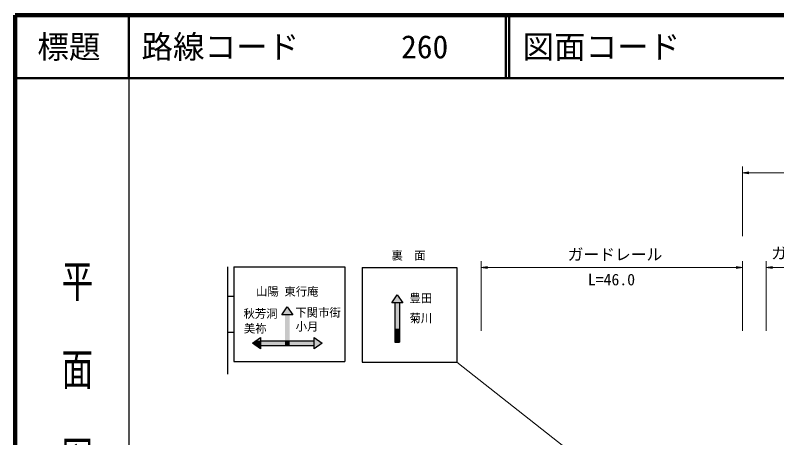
# Model space of a CAD drawing. Units: millimetres at full size, sheet at 1:1000; details may follow other scales. Extents: x 40000 to 680000, y 20000 to 380000.
# Drawn here: x 40000 to 160681, y 313023 to 380000 of the extents above; entities that cross this region are included whole.
import ezdxf
from ezdxf.enums import TextEntityAlignment as Align

# ---------------------------------------------------------------- set-up
doc = ezdxf.new("R2010")
doc.units = ezdxf.units.MM
doc.header["$LTSCALE"] = 1000
for name, color, linetype, lineweight in [('M-STR-HTXT', 7, 'Continuous', 13), ('M-STR-STRC', 7, 'Continuous', 13), ('M-TTL', 2, 'Continuous', 140), ('M-TTL-BAND', 7, 'Continuous', 25), ('M-TTL-LINE', 7, 'Continuous', 50), ('M-TTL-TXT', 7, 'Continuous', 13)]:
    doc.layers.add(name, color=color, linetype=linetype, lineweight=lineweight)
doc.styles.add('@ＭＳ ゴシック', font='')
doc.styles.add('ＭＳ ゴシック', font='')
doc.styles.get('@ＭＳ ゴシック').set_extended_font_data('@MS Gothic')
doc.styles.get('ＭＳ ゴシック').set_extended_font_data('MS Gothic')

# ---------------------------------------------------------------- blocks, each defined once
blk = doc.blocks.new('open_arrow')
at = {"color": 0, "linetype": 'Continuous', "lineweight": -2}
blk.add_lwpolyline([(7.5, 1.25), (0, 0), (7.5, -1.25)], dxfattribs=at)

msp = doc.modelspace()

# ---------------------------------------------------------------- hatches: boundary and pattern name
at = {"layer": 'M-STR-STRC'}
for points in [[(100542, 335667), (101417, 334417), (100917, 334417), (100167, 334417), (99667, 334417)], [(100167, 334417), (100917, 334417), (100917, 330292), (100167, 330292)], [(83117, 333770), (83992, 332520), (83492, 332520), (82742, 332520), (82242, 332520)], [(82742, 332520), (83492, 332520), (83492, 328395), (82742, 328395)], [(100167, 330292), (100917, 330292), (100917, 329542), (100167, 329542)], [(100167, 329542), (100917, 329542), (100917, 328167), (100167, 328167)], [(78867, 328895), (78867, 328395), (78867, 327645), (78867, 327145), (77617, 328020)], [(77617, 328020), (78152, 328395), (78867, 328395), (78867, 327645), (78867, 327145)], [(78867, 328395), (82742, 328395), (82742, 327645), (78867, 327645)], [(82742, 328395), (83492, 328395), (83492, 327645), (82742, 327645)], [(83492, 328395), (87367, 328395), (87367, 327645), (83492, 327645)], [(87367, 328395), (87367, 328895), (88617, 328020), (87367, 327145), (87367, 327645)]]:
    msp.add_hatch(color=256, dxfattribs=at).paths.add_polyline_path(points)

# ---------------------------------------------------------------- linework, layer by layer
at = {"layer": 'M-STR-HTXT'}
for p, q in [((155266, 345000), (155266, 356000)), ((155266, 355000), (211212, 355000)), ((113845, 330000), (113845, 341000)), ((155266, 330000), (155266, 341000)), ((159025, 330000), (159025, 341000)), ((113845, 340000), (155266, 340000)), ((159025, 340000), (175952, 340000))]:
    msp.add_line(p, q, dxfattribs=at)
at = {"layer": 'M-STR-STRC', "lineweight": 25}
for p, q in [((73659, 340114), (73659, 323114)), ((74659, 340114), (74659, 325114)), ((74659, 340114), (92245, 340114)), ((92245, 340114), (92245, 325114)), ((95000, 340000), (95000, 325000)), ((95000, 340000), (110000, 340000)), ((110000, 340000), (110000, 325000)), ((99667, 334417), (100542, 335667)), ((100542, 335667), (101417, 334417)), ((73659, 335489), (74659, 335489)), ((101417, 334417), (99667, 334417)), ((100167, 334417), (100167, 328167)), ((100917, 334417), (100917, 328167)), ((82242, 332520), (83117, 333770)), ((83117, 333770), (83992, 332520)), ((83992, 332520), (82242, 332520)), ((73659, 329739), (74659, 329739)), ((77617, 328020), (78867, 328895)), ((78867, 328895), (78867, 327145)), ((78867, 328395), (87367, 328395)), ((87367, 327145), (87367, 328895)), ((87367, 328895), (88617, 328020)), ((78867, 327145), (77617, 328020)), ((78867, 327645), (87367, 327645)), ((88617, 328020), (87367, 327145)), ((100167, 328167), (100917, 328167)), ((74659, 325114), (92245, 325114)), ((95000, 325000), (110000, 325000))]:
    msp.add_line(p, q, dxfattribs=at)
at = {"layer": 'M-STR-STRC'}
msp.add_line((152155, 291821), (110000, 325000), dxfattribs=at)
at = {"layer": 'M-TTL'}
for p, q in [((40000, 380000), (40000, 20000)), ((680000, 380000), (40000, 380000))]:
    msp.add_line(p, q, dxfattribs=at)
at = {"layer": 'M-TTL-BAND'}
msp.add_line((58000, 370000), (58000, 20000), dxfattribs=at)
at = {"layer": 'M-TTL-LINE'}
for p, q in [((58000, 380000), (58000, 370000)), ((117750, 380000), (117750, 370000)), ((118250, 380000), (118250, 370000)), ((40000, 370000), (680000, 370000))]:
    msp.add_line(p, q, dxfattribs=at)

# ---------------------------------------------------------------- block references
at = {"layer": 'M-STR-HTXT', "xscale": 133, "yscale": 133}
for p in [(155266, 355000), (113845, 340000), (159025, 340000)]:
    msp.add_blockref('open_arrow', p, dxfattribs=at)
at = {"layer": 'M-STR-HTXT', "xscale": 133, "yscale": 133, "rotation": 180}
msp.add_blockref('open_arrow', (155266, 340000), dxfattribs=at)

# ---------------------------------------------------------------- texts
at = {"layer": 'M-STR-HTXT', "style": 'ＭＳ ゴシック'}
for s, p in [('ガードレール', (135038, 342080)), ('ガードパイプ', (167321, 342300))]:
    msp.add_text(s, height=1833, dxfattribs=at).set_placement(p, align=Align.MIDDLE_CENTER)
msp.add_text('L=46.0', height=1833, dxfattribs=at).set_placement((134486, 336638), align=Align.BOTTOM_CENTER)
at = {"layer": 'M-STR-STRC', "style": 'ＭＳ ゴシック'}
for s, p in [('裏\u3000面', (102330, 341909)), ('豊田', (104276, 335139)), ('菊川', (104276, 331984)), ('美祢', (78031, 330345))]:
    msp.add_text(s, height=1320, dxfattribs=at).set_placement(p, align=Align.MIDDLE_CENTER)
for s, p in [('山陽 東行庵', (83105, 335149)), ('下関市街', (87999, 331817)), ('小月', (86242, 329599))]:
    msp.add_text(s, height=1320, dxfattribs=at).set_placement(p, align=Align.BOTTOM_CENTER)
msp.add_text('秋芳洞', height=1320, dxfattribs=at).set_placement((76174, 331629), align=Align.BOTTOM_LEFT)
at = {"layer": 'M-TTL-BAND', "style": '@ＭＳ ゴシック', "width": 1.4}
msp.add_text('平  面  図', height=3666, rotation=270, dxfattribs=at).set_placement((49777, 306475), align=Align.MIDDLE_RIGHT)
at = {"layer": 'M-TTL-TXT', "style": 'ＭＳ ゴシック'}
msp.add_text('標題', height=3666, dxfattribs=at).set_placement((48500, 375000), align=Align.MIDDLE_CENTER)
for s, p in [('路線コード', (60000, 375000)), ('260', (101142, 375000)), ('図面コード', (120380, 375000))]:
    msp.add_text(s, height=3666, dxfattribs=at).set_placement(p, align=Align.MIDDLE_LEFT)

doc.saveas('drawing.dxf')
